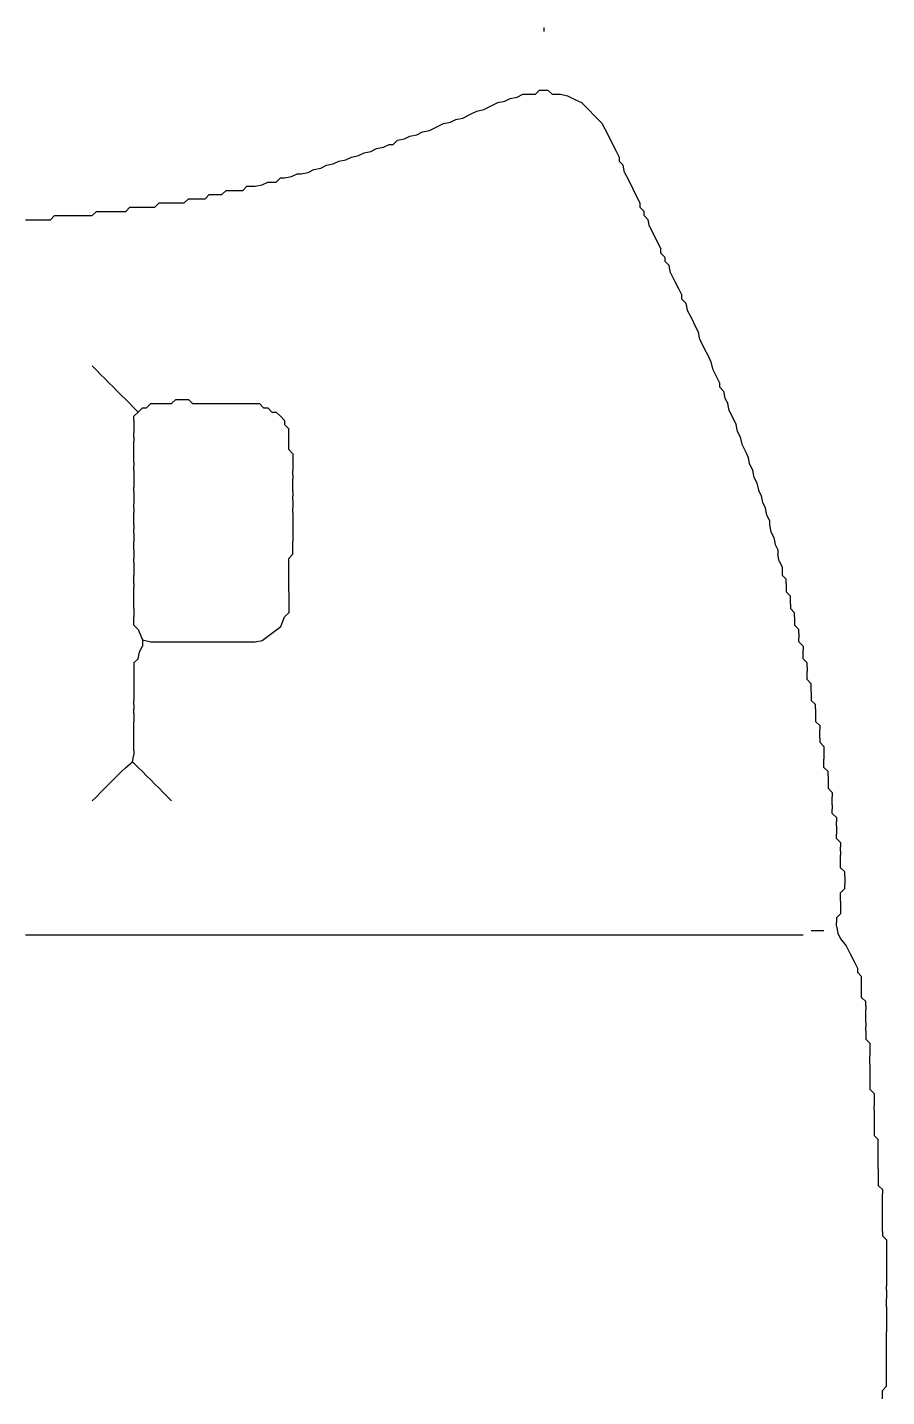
# Model space of a CAD drawing. Extents: x 0.5 to 4.01, y 0.5 to 4.16.
# Drawn here: x 3.328 to 4.013, y 3.015 to 4.107 of the extents above; entities that cross this region are included whole.
import ezdxf

# ---------------------------------------------------------------- set-up
doc = ezdxf.new("R2010")
doc.units = 0

msp = doc.modelspace()

# ---------------------------------------------------------------- linework, layer by layer
at = {"color": 1}
for p, q in [((3.74, 4.1067, -0.0067), (3.74, 4.1033, -0.0094)), ((3.7133, 4.05, -0.055), (3.7189, 4.0511, -0.0542)), ((3.7189, 4.0511, -0.0542), (3.7233, 4.0533, -0.055)), ((3.7233, 4.0533, -0.055), (3.7267, 4.0533, -0.055)), ((3.7267, 4.0533, -0.055), (3.73, 4.0533, -0.0543)), ((3.73, 4.0533, -0.0543), (3.7333, 4.0533, -0.0537)), ((3.7333, 4.0533, -0.0537), (3.7367, 4.0567, -0.0534)), ((3.7367, 4.0567, -0.0534), (3.74, 4.0567, -0.0537)), ((3.74, 4.0567, -0.0537), (3.7433, 4.0567, -0.0534)), ((3.7433, 4.0567, -0.0534), (3.7467, 4.0533, -0.0537)), ((3.7467, 4.0533, -0.0537), (3.75, 4.0533, -0.0543)), ((3.75, 4.0533, -0.0543), (3.7533, 4.0533, -0.055)), ((3.7533, 4.0533, -0.055), (3.7589, 4.0522, -0.0542)), ((3.7589, 4.0522, -0.0542), (3.7653, 4.049, -0.0543)), ((3.682, 4.0377, -0.0544), (3.6867, 4.04, -0.055)), ((3.6867, 4.04, -0.055), (3.6922, 4.0411, -0.0542)), ((3.6922, 4.0411, -0.0542), (3.6987, 4.0443, -0.0544)), ((3.6987, 4.0443, -0.0544), (3.7033, 4.0467, -0.055)), ((3.7033, 4.0467, -0.055), (3.7089, 4.0478, -0.0542)), ((3.7089, 4.0478, -0.0542), (3.7133, 4.05, -0.055)), ((3.7653, 4.049, -0.0543), (3.77, 4.0467, -0.0547)), ((3.77, 4.0467, -0.0547), (3.7862, 4.0304, -0.0541)), ((3.6553, 4.0277, -0.0544), (3.66, 4.03, -0.055)), ((3.66, 4.03, -0.055), (3.6656, 4.0311, -0.0542)), ((3.6656, 4.0311, -0.0542), (3.67, 4.0333, -0.055)), ((3.67, 4.0333, -0.055), (3.6756, 4.0344, -0.0542)), ((3.6756, 4.0344, -0.0542), (3.682, 4.0377, -0.0544)), ((3.7862, 4.0304, -0.0541), (3.791, 4.0213, -0.0543)), ((3.6233, 4.0167, -0.055), (3.6289, 4.0178, -0.0543)), ((3.6289, 4.0178, -0.0543), (3.6333, 4.02, -0.055)), ((3.6333, 4.02, -0.055), (3.6389, 4.0211, -0.0542)), ((3.6389, 4.0211, -0.0542), (3.6433, 4.0233, -0.055)), ((3.6433, 4.0233, -0.055), (3.6489, 4.0244, -0.0542)), ((3.6489, 4.0244, -0.0542), (3.6553, 4.0277, -0.0544)), ((3.791, 4.0213, -0.0543), (3.7943, 4.0147, -0.0543)), ((3.5922, 4.0044, -0.0542), (3.5967, 4.0067, -0.055)), ((3.5967, 4.0067, -0.055), (3.6022, 4.0078, -0.0542)), ((3.6022, 4.0078, -0.0542), (3.6067, 4.01, -0.055)), ((3.6067, 4.01, -0.055), (3.6122, 4.0111, -0.0542)), ((3.6122, 4.0111, -0.0542), (3.6167, 4.0133, -0.0552)), ((3.6167, 4.0133, -0.0552), (3.62, 4.0133, -0.055)), ((3.62, 4.0133, -0.055), (3.6233, 4.0167, -0.055)), ((3.7943, 4.0147, -0.0543), (3.7977, 4.008, -0.0544)), ((3.7977, 4.008, -0.0544), (3.8, 4.0033, -0.0552)), ((3.5622, 3.9944, -0.0542), (3.5667, 3.9967, -0.055)), ((3.5667, 3.9967, -0.055), (3.5722, 3.9978, -0.0542)), ((3.5722, 3.9978, -0.0542), (3.5767, 4, -0.055)), ((3.5767, 4, -0.055), (3.5822, 4.0011, -0.0542)), ((3.5822, 4.0011, -0.0542), (3.5867, 4.0033, -0.055)), ((3.5867, 4.0033, -0.055), (3.5922, 4.0044, -0.0542)), ((3.8, 4.0033, -0.0552), (3.8, 4, -0.055)), ((3.8, 4, -0.055), (3.8033, 3.9967, -0.055)), ((3.8044, 3.9911, -0.0543), (3.8033, 3.9967, -0.055)), ((3.5267, 3.9833, -0.0543), (3.53, 3.9867, -0.0543)), ((3.53, 3.9867, -0.0543), (3.5333, 3.9867, -0.055)), ((3.5333, 3.9867, -0.055), (3.5389, 3.9878, -0.0542)), ((3.5389, 3.9878, -0.0542), (3.5433, 3.99, -0.0543)), ((3.5433, 3.99, -0.0543), (3.5467, 3.99, -0.055)), ((3.5467, 3.99, -0.055), (3.5522, 3.9911, -0.054)), ((3.5522, 3.9911, -0.054), (3.5567, 3.9933, -0.055)), ((3.5567, 3.9933, -0.055), (3.5622, 3.9944, -0.0542)), ((3.8044, 3.9911, -0.0543), (3.8077, 3.9847, -0.0543)), ((3.8077, 3.9847, -0.0543), (3.811, 3.978, -0.0543)), ((3.4833, 3.9733, -0.0543), (3.4867, 3.9767, -0.0537)), ((3.4867, 3.9767, -0.0537), (3.49, 3.9767, -0.0543)), ((3.49, 3.9767, -0.0543), (3.4933, 3.9767, -0.055)), ((3.4933, 3.9767, -0.055), (3.4967, 3.9767, -0.055)), ((3.4967, 3.9767, -0.055), (3.5, 3.9767, -0.0543)), ((3.5, 3.9767, -0.0543), (3.5033, 3.98, -0.0537)), ((3.5033, 3.98, -0.0537), (3.5067, 3.98, -0.0543)), ((3.5067, 3.98, -0.0543), (3.51, 3.98, -0.055)), ((3.51, 3.98, -0.055), (3.5156, 3.9811, -0.054)), ((3.5156, 3.9811, -0.054), (3.52, 3.9833, -0.055)), ((3.52, 3.9833, -0.055), (3.5233, 3.9833, -0.055)), ((3.5233, 3.9833, -0.055), (3.5267, 3.9833, -0.0543)), ((3.811, 3.978, -0.0543), (3.8143, 3.9713, -0.0544)), ((3.4067, 3.96, -0.0537), (3.41, 3.9633, -0.0534)), ((3.41, 3.9633, -0.0534), (3.4133, 3.9633, -0.0537)), ((3.4133, 3.9633, -0.0537), (3.4167, 3.9633, -0.0543)), ((3.4167, 3.9633, -0.0543), (3.42, 3.9633, -0.055)), ((3.42, 3.9633, -0.055), (3.4233, 3.9633, -0.055)), ((3.4233, 3.9633, -0.055), (3.4267, 3.9633, -0.0543)), ((3.4267, 3.9633, -0.0543), (3.43, 3.9633, -0.0537)), ((3.43, 3.9633, -0.0537), (3.4333, 3.9667, -0.0534)), ((3.4333, 3.9667, -0.0534), (3.4367, 3.9667, -0.0537)), ((3.4367, 3.9667, -0.0537), (3.44, 3.9667, -0.0543)), ((3.44, 3.9667, -0.0543), (3.4433, 3.9667, -0.055)), ((3.4433, 3.9667, -0.055), (3.4467, 3.9667, -0.055)), ((3.4467, 3.9667, -0.055), (3.45, 3.9667, -0.0543)), ((3.45, 3.9667, -0.0543), (3.4533, 3.9667, -0.0537)), ((3.4533, 3.9667, -0.0537), (3.4567, 3.97, -0.0537)), ((3.4567, 3.97, -0.0537), (3.46, 3.97, -0.0543)), ((3.46, 3.97, -0.0543), (3.4633, 3.97, -0.055)), ((3.4633, 3.97, -0.055), (3.4667, 3.97, -0.055)), ((3.4667, 3.97, -0.055), (3.47, 3.97, -0.0543)), ((3.47, 3.97, -0.0543), (3.4733, 3.9733, -0.0537)), ((3.4733, 3.9733, -0.0537), (3.4767, 3.9733, -0.0543)), ((3.4767, 3.9733, -0.0543), (3.48, 3.9733, -0.055)), ((3.48, 3.9733, -0.055), (3.4833, 3.9733, -0.0543)), ((3.8143, 3.9713, -0.0544), (3.8167, 3.9667, -0.0552)), ((3.8167, 3.9667, -0.0552), (3.8167, 3.9633, -0.055)), ((3.8167, 3.9633, -0.055), (3.82, 3.96, -0.0552)), ((3.3267, 3.9533, -0.0567), (3.33, 3.9533, -0.0567)), ((3.33, 3.9533, -0.0567), (3.3333, 3.9533, -0.0559)), ((3.3333, 3.9533, -0.0559), (3.3367, 3.9533, -0.055)), ((3.3367, 3.9533, -0.055), (3.34, 3.9533, -0.0543)), ((3.34, 3.9533, -0.0543), (3.3433, 3.9533, -0.0537)), ((3.3433, 3.9533, -0.0537), (3.3467, 3.9533, -0.0534)), ((3.3467, 3.9533, -0.0534), (3.35, 3.9567, -0.0533)), ((3.35, 3.9567, -0.0533), (3.3533, 3.9567, -0.0534)), ((3.3533, 3.9567, -0.0534), (3.3567, 3.9567, -0.0537)), ((3.3567, 3.9567, -0.0537), (3.36, 3.9567, -0.0543)), ((3.36, 3.9567, -0.0543), (3.3633, 3.9567, -0.055)), ((3.3633, 3.9567, -0.055), (3.3667, 3.9567, -0.0559)), ((3.3667, 3.9567, -0.0559), (3.37, 3.9567, -0.055)), ((3.37, 3.9567, -0.055), (3.3733, 3.9567, -0.0543)), ((3.3733, 3.9567, -0.0543), (3.3767, 3.9567, -0.0537)), ((3.3767, 3.9567, -0.0537), (3.38, 3.9567, -0.0534)), ((3.38, 3.9567, -0.0534), (3.3833, 3.96, -0.0534)), ((3.3833, 3.96, -0.0534), (3.3867, 3.96, -0.0537)), ((3.3867, 3.96, -0.0537), (3.39, 3.96, -0.0543)), ((3.39, 3.96, -0.0543), (3.3933, 3.96, -0.055)), ((3.3933, 3.96, -0.055), (3.3967, 3.96, -0.0559)), ((3.3967, 3.96, -0.0559), (3.4, 3.96, -0.055)), ((3.4, 3.96, -0.055), (3.4033, 3.96, -0.0543)), ((3.4033, 3.96, -0.0543), (3.4067, 3.96, -0.0537)), ((3.82, 3.9567, -0.0552), (3.82, 3.96, -0.0552)), ((3.82, 3.9567, -0.0552), (3.8233, 3.9533, -0.055)), ((3.8244, 3.9478, -0.0543), (3.8233, 3.9533, -0.055)), ((3.8244, 3.9478, -0.0543), (3.8277, 3.9413, -0.0543)), ((3.8277, 3.9413, -0.0543), (3.831, 3.9347, -0.0544)), ((3.831, 3.9347, -0.0544), (3.8333, 3.93, -0.0552)), ((3.8333, 3.9267, -0.055), (3.8333, 3.93, -0.0552)), ((3.8333, 3.9267, -0.055), (3.8367, 3.9233, -0.0552)), ((3.8367, 3.92, -0.0552), (3.8367, 3.9233, -0.0552)), ((3.8367, 3.92, -0.0552), (3.84, 3.9167, -0.055)), ((3.8411, 3.9111, -0.0543), (3.84, 3.9167, -0.055)), ((3.8411, 3.9111, -0.0543), (3.8443, 3.9047, -0.0543)), ((3.8443, 3.9047, -0.0543), (3.8477, 3.898, -0.0544)), ((3.8477, 3.898, -0.0544), (3.85, 3.8933, -0.0552)), ((3.85, 3.89, -0.055), (3.85, 3.8933, -0.0552)), ((3.85, 3.89, -0.055), (3.8533, 3.8867, -0.055)), ((3.8533, 3.8867, -0.055), (3.8544, 3.8811, -0.0543)), ((3.8544, 3.8811, -0.0543), (3.8577, 3.8747, -0.0543)), ((3.8577, 3.8747, -0.0543), (3.861, 3.868, -0.0544)), ((3.861, 3.868, -0.0544), (3.8633, 3.8633, -0.055)), ((3.8644, 3.8578, -0.0542), (3.8633, 3.8633, -0.055)), ((3.8644, 3.8578, -0.0542), (3.8677, 3.8513, -0.0543)), ((3.8677, 3.8513, -0.0543), (3.871, 3.8447, -0.0544)), ((3.871, 3.8447, -0.0544), (3.8733, 3.84, -0.055)), ((3.38, 3.8367, -0.0033), (3.3833, 3.8333, -0.0067)), ((3.3833, 3.8333, -0.0067), (3.3867, 3.83, -0.01)), ((3.8733, 3.84, -0.055), (3.8744, 3.8344, -0.0542)), ((3.8744, 3.8344, -0.0542), (3.8777, 3.828, -0.0544)), ((3.3867, 3.83, -0.01), (3.39, 3.8267, -0.0133)), ((3.39, 3.8267, -0.0133), (3.3933, 3.8233, -0.0167)), ((3.3933, 3.8233, -0.0167), (3.3967, 3.82, -0.02)), ((3.8777, 3.828, -0.0544), (3.88, 3.8233, -0.0552)), ((3.88, 3.8233, -0.0552), (3.88, 3.82, -0.055)), ((3.3967, 3.82, -0.02), (3.4, 3.8167, -0.0233)), ((3.4, 3.8167, -0.0233), (3.4033, 3.8133, -0.0267)), ((3.4033, 3.8133, -0.0267), (3.4067, 3.81, -0.03)), ((3.4067, 3.81, -0.03), (3.41, 3.8067, -0.0333)), ((3.4433, 3.8067, -0.0302), (3.4467, 3.81, -0.03)), ((3.4467, 3.81, -0.03), (3.45, 3.81, -0.03)), ((3.45, 3.81, -0.03), (3.4533, 3.81, -0.03)), ((3.4533, 3.81, -0.03), (3.4567, 3.81, -0.03)), ((3.4567, 3.81, -0.03), (3.46, 3.8067, -0.0302)), ((3.88, 3.82, -0.055), (3.8833, 3.8167, -0.055)), ((3.8833, 3.8167, -0.055), (3.8844, 3.8111, -0.0543)), ((3.8844, 3.8111, -0.0543), (3.8867, 3.8067, -0.055)), ((3.41, 3.8067, -0.0333), (3.4133, 3.8033, -0.0367)), ((3.4133, 3.8033, -0.0367), (3.4167, 3.8, -0.038)), ((3.4133, 3.7967, -0.0367), (3.4167, 3.8, -0.038)), ((3.4167, 3.8, -0.038), (3.42, 3.8033, -0.0367)), ((3.42, 3.8033, -0.0367), (3.4233, 3.8033, -0.0354)), ((3.4233, 3.8033, -0.0354), (3.4267, 3.8067, -0.0333)), ((3.4267, 3.8067, -0.0333), (3.43, 3.8067, -0.0333)), ((3.43, 3.8067, -0.0333), (3.4333, 3.8067, -0.0328)), ((3.4333, 3.8067, -0.0328), (3.4367, 3.8067, -0.0316)), ((3.4367, 3.8067, -0.0316), (3.44, 3.8067, -0.0307)), ((3.44, 3.8067, -0.0307), (3.4433, 3.8067, -0.0302)), ((3.46, 3.8067, -0.0302), (3.4633, 3.8067, -0.0307)), ((3.4633, 3.8067, -0.0307), (3.4667, 3.8067, -0.0316)), ((3.4667, 3.8067, -0.0316), (3.47, 3.8067, -0.0328)), ((3.47, 3.8067, -0.0328), (3.4733, 3.8067, -0.0333)), ((3.4733, 3.8067, -0.0333), (3.4767, 3.8067, -0.0333)), ((3.4767, 3.8067, -0.0333), (3.48, 3.8067, -0.0333)), ((3.48, 3.8067, -0.0333), (3.4833, 3.8067, -0.0333)), ((3.4833, 3.8067, -0.0333), (3.4867, 3.8067, -0.0333)), ((3.4867, 3.8067, -0.0333), (3.49, 3.8067, -0.0333)), ((3.49, 3.8067, -0.0333), (3.4933, 3.8067, -0.0333)), ((3.4933, 3.8067, -0.0333), (3.4967, 3.8067, -0.0333)), ((3.4967, 3.8067, -0.0333), (3.5, 3.8067, -0.0333)), ((3.5, 3.8067, -0.0333), (3.5033, 3.8067, -0.0333)), ((3.5033, 3.8067, -0.0333), (3.5067, 3.8067, -0.0333)), ((3.5067, 3.8067, -0.0333), (3.51, 3.8067, -0.0333)), ((3.51, 3.8067, -0.0333), (3.5133, 3.8067, -0.0333)), ((3.5133, 3.8067, -0.0333), (3.5167, 3.8033, -0.0343)), ((3.5167, 3.8033, -0.0343), (3.52, 3.8033, -0.0348)), ((3.52, 3.8033, -0.0348), (3.5233, 3.8, -0.0354)), ((3.5233, 3.8, -0.0354), (3.5267, 3.8, -0.0368)), ((3.5267, 3.8, -0.0368), (3.53, 3.7967, -0.0377)), ((3.8878, 3.8011, -0.0542), (3.8867, 3.8067, -0.055)), ((3.8878, 3.8011, -0.0542), (3.891, 3.7947, -0.0544)), ((3.4133, 3.7933, -0.0367), (3.4133, 3.7967, -0.0367)), ((3.4133, 3.7933, -0.0367), (3.4133, 3.79, -0.0359)), ((3.4133, 3.79, -0.0359), (3.4133, 3.7867, -0.0348)), ((3.53, 3.7967, -0.0377), (3.5333, 3.7933, -0.0367)), ((3.5333, 3.7933, -0.0367), (3.5333, 3.79, -0.0354)), ((3.5333, 3.79, -0.0354), (3.5367, 3.7867, -0.0333)), ((3.891, 3.7947, -0.0544), (3.8933, 3.79, -0.055)), ((3.8944, 3.7844, -0.0542), (3.8933, 3.79, -0.055)), ((3.4133, 3.7867, -0.0348), (3.4133, 3.7833, -0.034)), ((3.4133, 3.78, -0.0335), (3.4133, 3.7833, -0.034)), ((3.4133, 3.78, -0.0335), (3.4133, 3.7767, -0.0333)), ((3.5367, 3.7833, -0.0333), (3.5367, 3.7867, -0.0333)), ((3.5367, 3.78, -0.0328), (3.5367, 3.7833, -0.0333)), ((3.5367, 3.7767, -0.0316), (3.5367, 3.78, -0.0328)), ((3.8944, 3.7844, -0.0542), (3.8967, 3.78, -0.055)), ((3.8967, 3.78, -0.055), (3.8978, 3.7744, -0.0542)), ((3.4133, 3.7733, -0.0333), (3.4133, 3.7767, -0.0333)), ((3.4133, 3.77, -0.0333), (3.4133, 3.7733, -0.0333)), ((3.4133, 3.7667, -0.0333), (3.4133, 3.77, -0.0333)), ((3.4133, 3.7633, -0.0333), (3.4133, 3.7667, -0.0333)), ((3.5367, 3.7733, -0.0307), (3.5367, 3.7767, -0.0316)), ((3.5367, 3.77, -0.0302), (3.5367, 3.7733, -0.0307)), ((3.5367, 3.77, -0.0302), (3.54, 3.7667, -0.03)), ((3.54, 3.7667, -0.03), (3.54, 3.7633, -0.03)), ((3.8978, 3.7744, -0.0542), (3.901, 3.768, -0.0544)), ((3.901, 3.768, -0.0544), (3.9033, 3.7633, -0.055)), ((3.4133, 3.76, -0.0333), (3.4133, 3.7633, -0.0333)), ((3.4133, 3.76, -0.0333), (3.4133, 3.7567, -0.0333)), ((3.4133, 3.7533, -0.0333), (3.4133, 3.7567, -0.0333)), ((3.54, 3.7633, -0.03), (3.54, 3.76, -0.03)), ((3.54, 3.76, -0.03), (3.54, 3.7567, -0.03)), ((3.54, 3.7567, -0.03), (3.54, 3.7533, -0.03)), ((3.9044, 3.7578, -0.0542), (3.9033, 3.7633, -0.055)), ((3.9044, 3.7578, -0.0542), (3.9067, 3.7533, -0.055)), ((3.4133, 3.7533, -0.0333), (3.4133, 3.75, -0.0333)), ((3.4133, 3.75, -0.0333), (3.4133, 3.7467, -0.0333)), ((3.4133, 3.7467, -0.0333), (3.4133, 3.7433, -0.0333)), ((3.54, 3.75, -0.03), (3.54, 3.7533, -0.03)), ((3.54, 3.75, -0.03), (3.54, 3.7467, -0.03)), ((3.54, 3.7433, -0.03), (3.54, 3.7467, -0.03)), ((3.9078, 3.7478, -0.0542), (3.9067, 3.7533, -0.055)), ((3.9078, 3.7478, -0.0542), (3.91, 3.7433, -0.055)), ((3.4133, 3.7433, -0.0333), (3.4133, 3.74, -0.0333)), ((3.4133, 3.7367, -0.0333), (3.4133, 3.74, -0.0333)), ((3.4133, 3.7367, -0.0333), (3.4133, 3.7333, -0.0333)), ((3.54, 3.74, -0.03), (3.54, 3.7433, -0.03)), ((3.54, 3.7367, -0.03), (3.54, 3.74, -0.03)), ((3.54, 3.7367, -0.03), (3.54, 3.7333, -0.03)), ((3.91, 3.7433, -0.055), (3.9111, 3.7378, -0.0542)), ((3.9111, 3.7378, -0.0542), (3.9133, 3.7333, -0.055)), ((3.4133, 3.7333, -0.0333), (3.4133, 3.73, -0.0333)), ((3.4133, 3.73, -0.0333), (3.4133, 3.7267, -0.0333)), ((3.4133, 3.7233, -0.0333), (3.4133, 3.7267, -0.0333)), ((3.4133, 3.7233, -0.0333), (3.4133, 3.72, -0.0333)), ((3.54, 3.73, -0.03), (3.54, 3.7333, -0.03)), ((3.54, 3.73, -0.03), (3.54, 3.7267, -0.03)), ((3.54, 3.7267, -0.03), (3.54, 3.7233, -0.03)), ((3.54, 3.72, -0.03), (3.54, 3.7233, -0.03)), ((3.9133, 3.7333, -0.055), (3.9144, 3.7278, -0.0542)), ((3.9144, 3.7278, -0.0542), (3.9167, 3.7233, -0.055)), ((3.9178, 3.7178, -0.0542), (3.9167, 3.7233, -0.055)), ((3.4133, 3.7167, -0.0333), (3.4133, 3.72, -0.0333)), ((3.4133, 3.7133, -0.0333), (3.4133, 3.7167, -0.0333)), ((3.4133, 3.71, -0.0333), (3.4133, 3.7133, -0.0333)), ((3.54, 3.72, -0.03), (3.54, 3.7167, -0.03)), ((3.54, 3.7167, -0.03), (3.54, 3.7133, -0.03)), ((3.54, 3.7133, -0.03), (3.54, 3.71, -0.03)), ((3.9178, 3.7178, -0.0542), (3.92, 3.7133, -0.0543)), ((3.92, 3.7133, -0.0543), (3.92, 3.71, -0.055)), ((3.4133, 3.71, -0.0333), (3.4133, 3.7067, -0.0333)), ((3.4133, 3.7033, -0.0333), (3.4133, 3.7067, -0.0333)), ((3.4133, 3.7033, -0.0333), (3.4133, 3.7, -0.0333)), ((3.54, 3.71, -0.03), (3.54, 3.7067, -0.03)), ((3.54, 3.7067, -0.03), (3.54, 3.7033, -0.03)), ((3.54, 3.7033, -0.03), (3.54, 3.7, -0.03)), ((3.92, 3.71, -0.055), (3.9211, 3.7044, -0.054)), ((3.9211, 3.7044, -0.054), (3.9233, 3.7, -0.055)), ((3.4133, 3.7, -0.0333), (3.4133, 3.6967, -0.0333)), ((3.4133, 3.6933, -0.0333), (3.4133, 3.6967, -0.0333)), ((3.4133, 3.69, -0.0333), (3.4133, 3.6933, -0.0333)), ((3.4133, 3.69, -0.0333), (3.4133, 3.6867, -0.0333)), ((3.54, 3.7, -0.03), (3.54, 3.6967, -0.03)), ((3.54, 3.6933, -0.03), (3.54, 3.6967, -0.03)), ((3.54, 3.69, -0.03), (3.54, 3.6933, -0.03)), ((3.54, 3.6867, -0.03), (3.54, 3.69, -0.03)), ((3.9233, 3.7, -0.055), (3.9244, 3.6944, -0.0542)), ((3.9244, 3.6944, -0.0542), (3.9267, 3.69, -0.0543)), ((3.9267, 3.69, -0.0543), (3.9267, 3.6867, -0.055)), ((3.4133, 3.6867, -0.0333), (3.4133, 3.6833, -0.0333)), ((3.4133, 3.68, -0.0333), (3.4133, 3.6833, -0.0333)), ((3.4133, 3.68, -0.0333), (3.4133, 3.6767, -0.0333)), ((3.5367, 3.6833, -0.0302), (3.54, 3.6867, -0.03)), ((3.5367, 3.68, -0.0307), (3.5367, 3.6833, -0.0302)), ((3.5367, 3.6767, -0.0316), (3.5367, 3.68, -0.0307)), ((3.9278, 3.6811, -0.054), (3.9267, 3.6867, -0.055)), ((3.9278, 3.6811, -0.054), (3.93, 3.6767, -0.055)), ((3.4133, 3.6767, -0.0333), (3.4133, 3.6733, -0.0333)), ((3.4133, 3.6733, -0.0333), (3.4133, 3.67, -0.0333)), ((3.4133, 3.6667, -0.0333), (3.4133, 3.67, -0.0333)), ((3.5367, 3.6733, -0.0328), (3.5367, 3.6767, -0.0316)), ((3.5367, 3.67, -0.0333), (3.5367, 3.6733, -0.0328)), ((3.5367, 3.6667, -0.0333), (3.5367, 3.67, -0.0333)), ((3.93, 3.6767, -0.055), (3.93, 3.6733, -0.055)), ((3.93, 3.6733, -0.055), (3.93, 3.67, -0.0543)), ((3.93, 3.67, -0.0543), (3.9333, 3.6667, -0.0543)), ((3.4133, 3.6633, -0.0333), (3.4133, 3.6667, -0.0333)), ((3.4133, 3.6633, -0.0333), (3.4133, 3.66, -0.0333)), ((3.4133, 3.6567, -0.0333), (3.4133, 3.66, -0.0333)), ((3.5367, 3.6633, -0.0333), (3.5367, 3.6667, -0.0333)), ((3.5367, 3.66, -0.0333), (3.5367, 3.6633, -0.0333)), ((3.5367, 3.6567, -0.0333), (3.5367, 3.66, -0.0333)), ((3.9333, 3.6633, -0.055), (3.9333, 3.6667, -0.0543)), ((3.9333, 3.6633, -0.055), (3.9333, 3.66, -0.055)), ((3.9333, 3.66, -0.055), (3.9333, 3.6567, -0.0543)), ((3.4133, 3.6533, -0.0333), (3.4133, 3.6567, -0.0333)), ((3.4133, 3.65, -0.0333), (3.4133, 3.6533, -0.0333)), ((3.4133, 3.6467, -0.0335), (3.4133, 3.65, -0.0333)), ((3.4133, 3.6433, -0.034), (3.4133, 3.6467, -0.0335)), ((3.5367, 3.6567, -0.0333), (3.5367, 3.6533, -0.0333)), ((3.5367, 3.6533, -0.0333), (3.5367, 3.65, -0.0333)), ((3.5367, 3.65, -0.0333), (3.5367, 3.6467, -0.0333)), ((3.5367, 3.6467, -0.0333), (3.5367, 3.6433, -0.0333)), ((3.9333, 3.6567, -0.0543), (3.9367, 3.6533, -0.0543)), ((3.9367, 3.65, -0.055), (3.9367, 3.6533, -0.0543)), ((3.9367, 3.6467, -0.055), (3.9367, 3.65, -0.055)), ((3.9367, 3.6467, -0.055), (3.9367, 3.6433, -0.0543)), ((3.4133, 3.6433, -0.034), (3.4133, 3.64, -0.0348)), ((3.4133, 3.64, -0.0348), (3.4133, 3.6367, -0.0359)), ((3.4133, 3.6333, -0.0367), (3.4133, 3.6367, -0.0359)), ((3.5305, 3.6289, -0.0358), (3.5333, 3.6367, -0.0343)), ((3.5333, 3.6367, -0.0343), (3.5367, 3.64, -0.0333)), ((3.5367, 3.6433, -0.0333), (3.5367, 3.64, -0.0333)), ((3.9367, 3.6433, -0.0543), (3.94, 3.64, -0.0543)), ((3.94, 3.6367, -0.055), (3.94, 3.64, -0.0543)), ((3.94, 3.6367, -0.055), (3.94, 3.6333, -0.055)), ((3.4133, 3.63, -0.0367), (3.4133, 3.6333, -0.0367)), ((3.4133, 3.63, -0.0367), (3.4167, 3.6267, -0.038)), ((3.4167, 3.6267, -0.038), (3.4201, 3.6185, -0.041)), ((3.5156, 3.6178, -0.035), (3.5305, 3.6289, -0.0358)), ((3.94, 3.6333, -0.055), (3.94, 3.63, -0.0543)), ((3.94, 3.63, -0.0543), (3.9433, 3.6267, -0.0543)), ((3.9433, 3.6233, -0.055), (3.9433, 3.6267, -0.0543)), ((3.4201, 3.6185, -0.041), (3.42, 3.6133, -0.0427)), ((3.4201, 3.6185, -0.041), (3.4267, 3.6167, -0.0389)), ((3.4267, 3.6167, -0.0389), (3.43, 3.6167, -0.0373)), ((3.43, 3.6167, -0.0373), (3.4333, 3.6167, -0.0359)), ((3.4333, 3.6167, -0.0359), (3.4367, 3.6167, -0.0348)), ((3.4367, 3.6167, -0.0348), (3.44, 3.6167, -0.034)), ((3.44, 3.6167, -0.034), (3.4433, 3.6167, -0.0335)), ((3.4433, 3.6167, -0.0335), (3.4467, 3.6167, -0.0333)), ((3.4467, 3.6167, -0.0333), (3.45, 3.6167, -0.0333)), ((3.45, 3.6167, -0.0333), (3.4533, 3.6167, -0.0333)), ((3.4533, 3.6167, -0.0333), (3.4567, 3.6167, -0.0333)), ((3.4567, 3.6167, -0.0333), (3.46, 3.6167, -0.0333)), ((3.46, 3.6167, -0.0333), (3.4633, 3.6167, -0.0333)), ((3.4633, 3.6167, -0.0333), (3.4667, 3.6167, -0.0333)), ((3.4667, 3.6167, -0.0333), (3.47, 3.6167, -0.0333)), ((3.47, 3.6167, -0.0333), (3.4733, 3.6167, -0.0333)), ((3.4733, 3.6167, -0.0333), (3.4767, 3.6167, -0.0333)), ((3.4767, 3.6167, -0.0333), (3.48, 3.6167, -0.0333)), ((3.48, 3.6167, -0.0333), (3.4833, 3.6167, -0.0333)), ((3.4833, 3.6167, -0.0333), (3.4867, 3.6167, -0.0333)), ((3.4867, 3.6167, -0.0333), (3.49, 3.6167, -0.0333)), ((3.49, 3.6167, -0.0333), (3.4933, 3.6167, -0.0333)), ((3.4933, 3.6167, -0.0333), (3.4967, 3.6167, -0.0333)), ((3.4967, 3.6167, -0.0333), (3.5, 3.6167, -0.0333)), ((3.5, 3.6167, -0.0333), (3.5033, 3.6167, -0.0335)), ((3.5033, 3.6167, -0.0335), (3.5067, 3.6167, -0.034)), ((3.5067, 3.6167, -0.034), (3.51, 3.6167, -0.0348)), ((3.51, 3.6167, -0.0348), (3.5156, 3.6178, -0.035)), ((3.9433, 3.6233, -0.055), (3.9433, 3.62, -0.055)), ((3.9433, 3.6167, -0.0543), (3.9433, 3.62, -0.055)), ((3.9433, 3.6167, -0.0543), (3.9467, 3.6133, -0.0537)), ((3.4133, 3.6, -0.0367), (3.4167, 3.6033, -0.038)), ((3.4167, 3.6033, -0.038), (3.4178, 3.6089, -0.04)), ((3.4178, 3.6089, -0.04), (3.42, 3.6133, -0.0427)), ((3.9467, 3.6133, -0.0537), (3.9467, 3.61, -0.0543)), ((3.9467, 3.6067, -0.055), (3.9467, 3.61, -0.0543)), ((3.9467, 3.6033, -0.0543), (3.9467, 3.6067, -0.055)), ((3.9467, 3.6033, -0.0543), (3.95, 3.6, -0.0537)), ((3.4133, 3.6, -0.0367), (3.4133, 3.5967, -0.0367)), ((3.4133, 3.5967, -0.0367), (3.4133, 3.5933, -0.0359)), ((3.4133, 3.5933, -0.0359), (3.4133, 3.59, -0.0348)), ((3.95, 3.5967, -0.0543), (3.95, 3.6, -0.0537)), ((3.95, 3.5967, -0.0543), (3.95, 3.5933, -0.055)), ((3.95, 3.59, -0.055), (3.95, 3.5933, -0.055)), ((3.4133, 3.59, -0.0348), (3.4133, 3.5867, -0.034)), ((3.4133, 3.5867, -0.034), (3.4133, 3.5833, -0.0335)), ((3.4133, 3.5833, -0.0335), (3.4133, 3.58, -0.0333)), ((3.95, 3.5867, -0.0543), (3.95, 3.59, -0.055)), ((3.95, 3.5867, -0.0543), (3.9533, 3.5833, -0.0537)), ((3.9533, 3.58, -0.0543), (3.9533, 3.5833, -0.0537)), ((3.4133, 3.58, -0.0333), (3.4133, 3.5767, -0.0333)), ((3.4133, 3.5767, -0.0333), (3.4133, 3.5733, -0.0333)), ((3.4133, 3.5733, -0.0333), (3.4133, 3.57, -0.0333)), ((3.4133, 3.5667, -0.0333), (3.4133, 3.57, -0.0333)), ((3.9533, 3.5767, -0.055), (3.9533, 3.58, -0.0543)), ((3.9533, 3.5767, -0.055), (3.9533, 3.5733, -0.0543)), ((3.9533, 3.5733, -0.0543), (3.9533, 3.57, -0.0537)), ((3.9533, 3.57, -0.0537), (3.9567, 3.5667, -0.0537)), ((3.4133, 3.5667, -0.0333), (3.4133, 3.5633, -0.0333)), ((3.4133, 3.56, -0.0333), (3.4133, 3.5633, -0.0333)), ((3.4133, 3.56, -0.0333), (3.4133, 3.5567, -0.0333)), ((3.9567, 3.5633, -0.0543), (3.9567, 3.5667, -0.0537)), ((3.9567, 3.5633, -0.0543), (3.9567, 3.56, -0.055)), ((3.9567, 3.56, -0.055), (3.9567, 3.5567, -0.0543)), ((3.4133, 3.5567, -0.0333), (3.4133, 3.5533, -0.0333)), ((3.4133, 3.55, -0.0333), (3.4133, 3.5533, -0.0333)), ((3.4133, 3.5467, -0.0333), (3.4133, 3.55, -0.0333)), ((3.9567, 3.5567, -0.0543), (3.9567, 3.5533, -0.0537)), ((3.9567, 3.5533, -0.0537), (3.96, 3.55, -0.0537)), ((3.96, 3.55, -0.0537), (3.96, 3.5467, -0.0543)), ((3.4133, 3.5433, -0.0333), (3.4133, 3.5467, -0.0333)), ((3.4133, 3.54, -0.0333), (3.4133, 3.5433, -0.0333)), ((3.4133, 3.5367, -0.0333), (3.4133, 3.54, -0.0333)), ((3.96, 3.5433, -0.055), (3.96, 3.5467, -0.0543)), ((3.96, 3.54, -0.0543), (3.96, 3.5433, -0.055)), ((3.96, 3.54, -0.0543), (3.96, 3.5367, -0.0537)), ((3.4122, 3.5211, -0.0333), (3.4133, 3.5267, -0.0333)), ((3.4133, 3.5333, -0.0333), (3.4133, 3.5367, -0.0333)), ((3.4133, 3.53, -0.0333), (3.4133, 3.5333, -0.0333)), ((3.4133, 3.53, -0.0333), (3.4133, 3.5267, -0.0333)), ((3.96, 3.5367, -0.0537), (3.9633, 3.5333, -0.0537)), ((3.9633, 3.5333, -0.0537), (3.9633, 3.53, -0.0543)), ((3.9633, 3.53, -0.0543), (3.9633, 3.5267, -0.055)), ((3.9633, 3.5267, -0.055), (3.9633, 3.5233, -0.055)), ((3.4033, 3.5133, -0.0267), (3.4067, 3.5167, -0.03)), ((3.4067, 3.5167, -0.03), (3.4122, 3.5211, -0.0333)), ((3.4122, 3.5211, -0.0333), (3.4167, 3.5167, -0.03)), ((3.4167, 3.5167, -0.03), (3.42, 3.5133, -0.0267)), ((3.9633, 3.52, -0.0543), (3.9633, 3.5233, -0.055)), ((3.9633, 3.5167, -0.0537), (3.9633, 3.52, -0.0543)), ((3.9633, 3.5167, -0.0537), (3.9667, 3.5133, -0.0537)), ((3.3933, 3.5033, -0.0167), (3.3967, 3.5067, -0.02)), ((3.3967, 3.5067, -0.02), (3.4, 3.51, -0.0233)), ((3.4, 3.51, -0.0233), (3.4033, 3.5133, -0.0267)), ((3.42, 3.5133, -0.0267), (3.4233, 3.51, -0.0233)), ((3.4233, 3.51, -0.0233), (3.4267, 3.5067, -0.02)), ((3.4267, 3.5067, -0.02), (3.43, 3.5033, -0.0167)), ((3.9667, 3.51, -0.0543), (3.9667, 3.5133, -0.0537)), ((3.9667, 3.51, -0.0543), (3.9667, 3.5067, -0.055)), ((3.9667, 3.5067, -0.055), (3.9667, 3.5033, -0.0543)), ((3.3833, 3.4933, -0.0067), (3.3867, 3.4967, -0.01)), ((3.3867, 3.4967, -0.01), (3.39, 3.5, -0.0133)), ((3.39, 3.5, -0.0133), (3.3933, 3.5033, -0.0167)), ((3.43, 3.5033, -0.0167), (3.4333, 3.5, -0.0133)), ((3.4333, 3.5, -0.0133), (3.4367, 3.4967, -0.01)), ((3.4367, 3.4967, -0.01), (3.44, 3.4933, -0.0067)), ((3.9667, 3.5033, -0.0543), (3.9667, 3.5, -0.0537)), ((3.9667, 3.5, -0.0537), (3.97, 3.4967, -0.0537)), ((3.97, 3.4967, -0.0537), (3.97, 3.4933, -0.0543)), ((3.38, 3.49, -0.0033), (3.3833, 3.4933, -0.0067)), ((3.44, 3.4933, -0.0067), (3.4433, 3.49, -0.0033)), ((3.97, 3.49, -0.055), (3.97, 3.4933, -0.0543)), ((3.97, 3.4867, -0.055), (3.97, 3.49, -0.055)), ((3.97, 3.4867, -0.055), (3.97, 3.4833, -0.0543)), ((3.97, 3.48, -0.0537), (3.97, 3.4833, -0.0543)), ((3.97, 3.48, -0.0537), (3.9733, 3.4767, -0.0537)), ((3.9733, 3.4767, -0.0537), (3.9733, 3.4733, -0.0543)), ((3.9733, 3.47, -0.055), (3.9733, 3.4733, -0.0543)), ((3.9733, 3.47, -0.055), (3.9733, 3.4667, -0.055)), ((3.9733, 3.4667, -0.055), (3.9733, 3.4633, -0.0543)), ((3.9733, 3.46, -0.0537), (3.9733, 3.4633, -0.0543)), ((3.9733, 3.46, -0.0537), (3.9767, 3.4567, -0.0537)), ((3.9767, 3.4567, -0.0537), (3.9767, 3.4533, -0.0543)), ((3.9767, 3.45, -0.055), (3.9767, 3.4533, -0.0543)), ((3.9767, 3.45, -0.055), (3.9767, 3.4467, -0.055)), ((3.9767, 3.4433, -0.0543), (3.9767, 3.4467, -0.055)), ((3.9767, 3.44, -0.0537), (3.9767, 3.4433, -0.0543)), ((3.9767, 3.4367, -0.0534), (3.9767, 3.44, -0.0537)), ((3.9767, 3.4367, -0.0534), (3.98, 3.4333, -0.0534)), ((3.98, 3.43, -0.0537), (3.98, 3.4333, -0.0534)), ((3.98, 3.43, -0.0537), (3.98, 3.4267, -0.0543)), ((3.9767, 3.4167, -0.0543), (3.98, 3.42, -0.0537)), ((3.98, 3.4267, -0.0543), (3.98, 3.4233, -0.0543)), ((3.98, 3.42, -0.0537), (3.98, 3.4233, -0.0543)), ((3.9767, 3.4133, -0.055), (3.9767, 3.4167, -0.0543)), ((3.9767, 3.41, -0.0559), (3.9767, 3.4133, -0.055)), ((3.9767, 3.41, -0.0559), (3.9767, 3.4067, -0.0567)), ((3.9767, 3.4067, -0.0567), (3.9767, 3.4033, -0.0567)), ((3.9733, 3.3967, -0.0583), (3.9767, 3.4, -0.0567)), ((3.9733, 3.3967, -0.0583), (3.9733, 3.3933, -0.06)), ((3.9767, 3.4033, -0.0567), (3.9767, 3.4, -0.0567)), ((3.9533, 3.3867, -0.05), (3.9567, 3.3867, -0.0521)), ((3.9567, 3.3867, -0.0521), (3.96, 3.3867, -0.0539)), ((3.96, 3.3867, -0.0539), (3.9633, 3.3867, -0.0552)), ((3.9733, 3.39, -0.06), (3.9733, 3.3933, -0.06)), ((3.9733, 3.39, -0.06), (3.9744, 3.3844, -0.0582)), ((3.9744, 3.3844, -0.0582), (3.9767, 3.38, -0.0568)), ((3.3267, 3.3833, -0.0433), (3.33, 3.3833, -0.0433)), ((3.33, 3.3833, -0.0433), (3.3333, 3.3833, -0.0433)), ((3.3333, 3.3833, -0.0433), (3.3367, 3.3833, -0.0433)), ((3.3367, 3.3833, -0.0433), (3.34, 3.3833, -0.0433)), ((3.34, 3.3833, -0.0433), (3.3433, 3.3833, -0.0433)), ((3.3433, 3.3833, -0.0433), (3.3467, 3.3833, -0.0433)), ((3.3467, 3.3833, -0.0433), (3.35, 3.3833, -0.0433)), ((3.35, 3.3833, -0.0433), (3.3533, 3.3833, -0.0433)), ((3.3533, 3.3833, -0.0433), (3.3567, 3.3833, -0.0433)), ((3.3567, 3.3833, -0.0433), (3.36, 3.3833, -0.0433)), ((3.36, 3.3833, -0.0433), (3.3633, 3.3833, -0.0433)), ((3.3633, 3.3833, -0.0433), (3.3667, 3.3833, -0.0433)), ((3.3667, 3.3833, -0.0433), (3.37, 3.3833, -0.0433)), ((3.37, 3.3833, -0.0433), (3.3733, 3.3833, -0.0433)), ((3.3733, 3.3833, -0.0433), (3.3767, 3.3833, -0.0433)), ((3.3767, 3.3833, -0.0433), (3.38, 3.3833, -0.0433)), ((3.38, 3.3833, -0.0433), (3.3833, 3.3833, -0.0433)), ((3.3833, 3.3833, -0.0433), (3.3867, 3.3833, -0.0433)), ((3.3867, 3.3833, -0.0433), (3.39, 3.3833, -0.0433)), ((3.39, 3.3833, -0.0433), (3.3933, 3.3833, -0.0433)), ((3.3933, 3.3833, -0.0433), (3.3967, 3.3833, -0.0433)), ((3.3967, 3.3833, -0.0433), (3.4, 3.3833, -0.0433)), ((3.4, 3.3833, -0.0433), (3.4033, 3.3833, -0.0433)), ((3.4033, 3.3833, -0.0433), (3.4067, 3.3833, -0.0433)), ((3.4067, 3.3833, -0.0433), (3.41, 3.3833, -0.0433)), ((3.41, 3.3833, -0.0433), (3.4133, 3.3833, -0.0433)), ((3.4133, 3.3833, -0.0433), (3.4167, 3.3833, -0.0433)), ((3.4167, 3.3833, -0.0433), (3.42, 3.3833, -0.0433)), ((3.42, 3.3833, -0.0433), (3.4233, 3.3833, -0.0433)), ((3.4233, 3.3833, -0.0433), (3.4267, 3.3833, -0.0433)), ((3.4267, 3.3833, -0.0433), (3.43, 3.3833, -0.0433)), ((3.43, 3.3833, -0.0433), (3.4333, 3.3833, -0.0433)), ((3.4333, 3.3833, -0.0433), (3.4367, 3.3833, -0.0433)), ((3.4367, 3.3833, -0.0433), (3.44, 3.3833, -0.0433)), ((3.44, 3.3833, -0.0433), (3.4433, 3.3833, -0.0433)), ((3.4433, 3.3833, -0.0433), (3.4467, 3.3833, -0.0433)), ((3.4467, 3.3833, -0.0433), (3.45, 3.3833, -0.0433)), ((3.45, 3.3833, -0.0433), (3.4533, 3.3833, -0.0433)), ((3.4533, 3.3833, -0.0433), (3.4567, 3.3833, -0.0433)), ((3.4567, 3.3833, -0.0433), (3.46, 3.3833, -0.0433)), ((3.46, 3.3833, -0.0433), (3.4633, 3.3833, -0.0433)), ((3.4633, 3.3833, -0.0433), (3.4667, 3.3833, -0.0433)), ((3.4667, 3.3833, -0.0433), (3.47, 3.3833, -0.0433)), ((3.47, 3.3833, -0.0433), (3.4733, 3.3833, -0.0433)), ((3.4733, 3.3833, -0.0433), (3.4767, 3.3833, -0.0433)), ((3.4767, 3.3833, -0.0433), (3.48, 3.3833, -0.0433)), ((3.48, 3.3833, -0.0433), (3.4833, 3.3833, -0.0433)), ((3.4833, 3.3833, -0.0433), (3.4867, 3.3833, -0.0433)), ((3.4867, 3.3833, -0.0433), (3.49, 3.3833, -0.0433)), ((3.49, 3.3833, -0.0433), (3.4933, 3.3833, -0.0433)), ((3.4933, 3.3833, -0.0433), (3.4967, 3.3833, -0.0433)), ((3.4967, 3.3833, -0.0433), (3.5, 3.3833, -0.0433)), ((3.5, 3.3833, -0.0433), (3.5033, 3.3833, -0.0433)), ((3.5033, 3.3833, -0.0433), (3.5067, 3.3833, -0.0433)), ((3.5067, 3.3833, -0.0433), (3.51, 3.3833, -0.0433)), ((3.51, 3.3833, -0.0433), (3.5133, 3.3833, -0.0433)), ((3.5133, 3.3833, -0.0433), (3.5167, 3.3833, -0.0433)), ((3.5167, 3.3833, -0.0433), (3.52, 3.3833, -0.0433)), ((3.52, 3.3833, -0.0433), (3.5233, 3.3833, -0.0433)), ((3.5233, 3.3833, -0.0433), (3.5267, 3.3833, -0.0433)), ((3.5267, 3.3833, -0.0433), (3.53, 3.3833, -0.0433)), ((3.53, 3.3833, -0.0433), (3.5333, 3.3833, -0.0433)), ((3.5333, 3.3833, -0.0433), (3.5367, 3.3833, -0.0433)), ((3.5367, 3.3833, -0.0433), (3.54, 3.3833, -0.0433)), ((3.54, 3.3833, -0.0433), (3.5433, 3.3833, -0.0433)), ((3.5433, 3.3833, -0.0433), (3.5467, 3.3833, -0.0433)), ((3.5467, 3.3833, -0.0433), (3.55, 3.3833, -0.0433)), ((3.55, 3.3833, -0.0433), (3.5533, 3.3833, -0.0433)), ((3.5533, 3.3833, -0.0433), (3.5567, 3.3833, -0.0433)), ((3.5567, 3.3833, -0.0433), (3.56, 3.3833, -0.0433)), ((3.56, 3.3833, -0.0433), (3.5633, 3.3833, -0.0433)), ((3.5633, 3.3833, -0.0433), (3.5667, 3.3833, -0.0433)), ((3.5667, 3.3833, -0.0433), (3.57, 3.3833, -0.0433)), ((3.57, 3.3833, -0.0433), (3.5733, 3.3833, -0.0433)), ((3.5733, 3.3833, -0.0433), (3.5767, 3.3833, -0.0433)), ((3.5767, 3.3833, -0.0433), (3.58, 3.3833, -0.0433)), ((3.58, 3.3833, -0.0433), (3.5833, 3.3833, -0.0433)), ((3.5833, 3.3833, -0.0433), (3.5867, 3.3833, -0.0433)), ((3.5867, 3.3833, -0.0433), (3.59, 3.3833, -0.0433)), ((3.59, 3.3833, -0.0433), (3.5933, 3.3833, -0.0433)), ((3.5933, 3.3833, -0.0433), (3.5967, 3.3833, -0.0433)), ((3.5967, 3.3833, -0.0433), (3.6, 3.3833, -0.0433)), ((3.6, 3.3833, -0.0433), (3.6033, 3.3833, -0.0433)), ((3.6033, 3.3833, -0.0433), (3.6067, 3.3833, -0.0433)), ((3.6067, 3.3833, -0.0433), (3.61, 3.3833, -0.0433)), ((3.61, 3.3833, -0.0433), (3.6133, 3.3833, -0.0433)), ((3.6133, 3.3833, -0.0433), (3.6167, 3.3833, -0.0433)), ((3.6167, 3.3833, -0.0433), (3.62, 3.3833, -0.0433)), ((3.62, 3.3833, -0.0433), (3.6233, 3.3833, -0.0433)), ((3.6233, 3.3833, -0.0433), (3.6267, 3.3833, -0.0433)), ((3.6267, 3.3833, -0.0433), (3.63, 3.3833, -0.0433)), ((3.63, 3.3833, -0.0433), (3.6333, 3.3833, -0.0433)), ((3.6333, 3.3833, -0.0433), (3.6367, 3.3833, -0.0433)), ((3.6367, 3.3833, -0.0433), (3.64, 3.3833, -0.0433)), ((3.64, 3.3833, -0.0433), (3.6433, 3.3833, -0.0433)), ((3.6433, 3.3833, -0.0433), (3.6467, 3.3833, -0.0433)), ((3.6467, 3.3833, -0.0433), (3.65, 3.3833, -0.0433)), ((3.65, 3.3833, -0.0433), (3.6533, 3.3833, -0.0433)), ((3.6533, 3.3833, -0.0433), (3.6567, 3.3833, -0.0433)), ((3.6567, 3.3833, -0.0433), (3.66, 3.3833, -0.0433)), ((3.66, 3.3833, -0.0433), (3.6633, 3.3833, -0.0433)), ((3.6633, 3.3833, -0.0433), (3.6667, 3.3833, -0.0433)), ((3.6667, 3.3833, -0.0433), (3.67, 3.3833, -0.0433)), ((3.67, 3.3833, -0.0433), (3.6733, 3.3833, -0.0433)), ((3.6733, 3.3833, -0.0433), (3.6767, 3.3833, -0.0433)), ((3.6767, 3.3833, -0.0433), (3.68, 3.3833, -0.0433)), ((3.68, 3.3833, -0.0433), (3.6833, 3.3833, -0.0433)), ((3.6833, 3.3833, -0.0433), (3.6867, 3.3833, -0.0433)), ((3.6867, 3.3833, -0.0433), (3.69, 3.3833, -0.0433)), ((3.69, 3.3833, -0.0433), (3.6933, 3.3833, -0.0433)), ((3.6933, 3.3833, -0.0433), (3.6967, 3.3833, -0.0433)), ((3.6967, 3.3833, -0.0433), (3.7, 3.3833, -0.0433)), ((3.7, 3.3833, -0.0433), (3.7033, 3.3833, -0.0433)), ((3.7033, 3.3833, -0.0433), (3.7067, 3.3833, -0.0433)), ((3.7067, 3.3833, -0.0433), (3.71, 3.3833, -0.0433)), ((3.71, 3.3833, -0.0433), (3.7133, 3.3833, -0.0433)), ((3.7133, 3.3833, -0.0433), (3.7167, 3.3833, -0.0433)), ((3.7167, 3.3833, -0.0433), (3.72, 3.3833, -0.0433)), ((3.72, 3.3833, -0.0433), (3.7233, 3.3833, -0.0433)), ((3.7233, 3.3833, -0.0433), (3.7267, 3.3833, -0.0433)), ((3.7267, 3.3833, -0.0433), (3.73, 3.3833, -0.0433)), ((3.73, 3.3833, -0.0433), (3.7333, 3.3833, -0.0433)), ((3.7333, 3.3833, -0.0433), (3.7367, 3.3833, -0.0433)), ((3.7367, 3.3833, -0.0433), (3.74, 3.3833, -0.0433)), ((3.74, 3.3833, -0.0433), (3.7433, 3.3833, -0.0433)), ((3.7433, 3.3833, -0.0433), (3.7467, 3.3833, -0.0433)), ((3.7467, 3.3833, -0.0433), (3.75, 3.3833, -0.0433)), ((3.75, 3.3833, -0.0433), (3.7533, 3.3833, -0.0433)), ((3.7533, 3.3833, -0.0433), (3.7567, 3.3833, -0.0433)), ((3.7567, 3.3833, -0.0433), (3.76, 3.3833, -0.0433)), ((3.76, 3.3833, -0.0433), (3.7633, 3.3833, -0.0433)), ((3.7633, 3.3833, -0.0433), (3.7667, 3.3833, -0.0433)), ((3.7667, 3.3833, -0.0433), (3.77, 3.3833, -0.0433)), ((3.77, 3.3833, -0.0433), (3.7733, 3.3833, -0.0433)), ((3.7733, 3.3833, -0.0433), (3.7767, 3.3833, -0.0433)), ((3.7767, 3.3833, -0.0433), (3.78, 3.3833, -0.0433)), ((3.78, 3.3833, -0.0433), (3.7833, 3.3833, -0.0433)), ((3.7833, 3.3833, -0.0433), (3.7867, 3.3833, -0.0433)), ((3.7867, 3.3833, -0.0433), (3.79, 3.3833, -0.0433)), ((3.79, 3.3833, -0.0433), (3.7933, 3.3833, -0.0433)), ((3.7933, 3.3833, -0.0433), (3.7967, 3.3833, -0.0433)), ((3.7967, 3.3833, -0.0433), (3.8, 3.3833, -0.0433)), ((3.8, 3.3833, -0.0433), (3.8033, 3.3833, -0.0433)), ((3.8033, 3.3833, -0.0433), (3.8067, 3.3833, -0.0433)), ((3.8067, 3.3833, -0.0433), (3.81, 3.3833, -0.0433)), ((3.81, 3.3833, -0.0433), (3.8133, 3.3833, -0.0433)), ((3.8133, 3.3833, -0.0433), (3.8167, 3.3833, -0.0433)), ((3.8167, 3.3833, -0.0433), (3.82, 3.3833, -0.0433)), ((3.82, 3.3833, -0.0433), (3.8233, 3.3833, -0.0433)), ((3.8233, 3.3833, -0.0433), (3.8267, 3.3833, -0.0433)), ((3.8267, 3.3833, -0.0433), (3.83, 3.3833, -0.0433)), ((3.83, 3.3833, -0.0433), (3.8333, 3.3833, -0.0433)), ((3.8333, 3.3833, -0.0433), (3.8367, 3.3833, -0.0433)), ((3.8367, 3.3833, -0.0433), (3.84, 3.3833, -0.0433)), ((3.84, 3.3833, -0.0433), (3.8433, 3.3833, -0.0433)), ((3.8433, 3.3833, -0.0433), (3.8467, 3.3833, -0.0433)), ((3.8467, 3.3833, -0.0433), (3.85, 3.3833, -0.0433)), ((3.85, 3.3833, -0.0433), (3.8533, 3.3833, -0.0433)), ((3.8533, 3.3833, -0.0433), (3.8567, 3.3833, -0.0433)), ((3.8567, 3.3833, -0.0433), (3.86, 3.3833, -0.0433)), ((3.86, 3.3833, -0.0433), (3.8633, 3.3833, -0.0433)), ((3.8633, 3.3833, -0.0433), (3.8667, 3.3833, -0.0433)), ((3.8667, 3.3833, -0.0433), (3.87, 3.3833, -0.0433)), ((3.87, 3.3833, -0.0433), (3.8733, 3.3833, -0.0433)), ((3.8733, 3.3833, -0.0433), (3.8767, 3.3833, -0.0433)), ((3.8767, 3.3833, -0.0433), (3.88, 3.3833, -0.0433)), ((3.88, 3.3833, -0.0433), (3.8833, 3.3833, -0.0433)), ((3.8833, 3.3833, -0.0433), (3.8867, 3.3833, -0.0433)), ((3.8867, 3.3833, -0.0433), (3.89, 3.3833, -0.0433)), ((3.89, 3.3833, -0.0433), (3.8933, 3.3833, -0.0433)), ((3.8933, 3.3833, -0.0433), (3.8967, 3.3833, -0.0433)), ((3.8967, 3.3833, -0.0433), (3.9, 3.3833, -0.0433)), ((3.9, 3.3833, -0.0433), (3.9033, 3.3833, -0.0433)), ((3.9033, 3.3833, -0.0433), (3.9067, 3.3833, -0.0433)), ((3.9067, 3.3833, -0.0433), (3.91, 3.3833, -0.0433)), ((3.91, 3.3833, -0.0433), (3.9133, 3.3833, -0.0433)), ((3.9133, 3.3833, -0.0433), (3.9167, 3.3833, -0.0433)), ((3.9167, 3.3833, -0.0433), (3.92, 3.3833, -0.0433)), ((3.92, 3.3833, -0.0433), (3.9233, 3.3833, -0.0433)), ((3.9233, 3.3833, -0.0433), (3.9267, 3.3833, -0.0435)), ((3.9267, 3.3833, -0.0435), (3.93, 3.3833, -0.0438)), ((3.93, 3.3833, -0.0438), (3.9333, 3.3833, -0.0445)), ((3.9333, 3.3833, -0.0445), (3.9367, 3.3833, -0.0453)), ((3.9367, 3.3833, -0.0453), (3.94, 3.3833, -0.0464)), ((3.94, 3.3833, -0.0464), (3.9433, 3.3833, -0.0468)), ((3.9433, 3.3833, -0.0468), (3.9467, 3.3833, -0.0471)), ((3.9767, 3.38, -0.0568), (3.9811, 3.3744, -0.054)), ((3.9811, 3.3744, -0.054), (3.9843, 3.368, -0.053)), ((3.9843, 3.368, -0.053), (3.9877, 3.3613, -0.0528)), ((3.9877, 3.3613, -0.0528), (3.99, 3.3567, -0.0537)), ((3.99, 3.3567, -0.0537), (3.99, 3.3533, -0.0527)), ((3.99, 3.3533, -0.0527), (3.9933, 3.35, -0.0527)), ((3.9933, 3.3467, -0.0534), (3.9933, 3.35, -0.0527)), ((3.9933, 3.3433, -0.0537), (3.9933, 3.3467, -0.0534)), ((3.9933, 3.34, -0.0534), (3.9933, 3.3433, -0.0537)), ((3.9933, 3.3367, -0.0533), (3.9933, 3.34, -0.0534)), ((3.9933, 3.3333, -0.0533), (3.9933, 3.3367, -0.0533)), ((3.9933, 3.3333, -0.0533), (3.9967, 3.33, -0.0533)), ((3.9967, 3.3267, -0.0533), (3.9967, 3.33, -0.0533)), ((3.9967, 3.3267, -0.0533), (3.9967, 3.3233, -0.0533)), ((3.9967, 3.32, -0.0533), (3.9967, 3.3233, -0.0533)), ((3.9967, 3.3167, -0.0533), (3.9967, 3.32, -0.0533)), ((3.9967, 3.3133, -0.0534), (3.9967, 3.3167, -0.0533)), ((3.9967, 3.3133, -0.0534), (3.9967, 3.31, -0.0533)), ((3.9967, 3.3067, -0.0533), (3.9967, 3.31, -0.0533)), ((3.9967, 3.3067, -0.0533), (3.9967, 3.3033, -0.0533)), ((3.9967, 3.3033, -0.0533), (3.9967, 3.3, -0.0533)), ((3.9967, 3.3, -0.0533), (4, 3.2967, -0.0533)), ((4, 3.2967, -0.0533), (4, 3.2933, -0.0533)), ((4, 3.2933, -0.0533), (4, 3.29, -0.0533)), ((4, 3.29, -0.0533), (4, 3.2867, -0.0533)), ((4, 3.2833, -0.0533), (4, 3.2867, -0.0533)), ((4, 3.28, -0.0533), (4, 3.2833, -0.0533)), ((4, 3.28, -0.0533), (4, 3.2767, -0.0533)), ((4, 3.2767, -0.0533), (4, 3.2733, -0.0533)), ((4, 3.2733, -0.0533), (4, 3.27, -0.0533)), ((4, 3.27, -0.0533), (4, 3.2667, -0.0533)), ((4, 3.2667, -0.0533), (4, 3.2633, -0.0533)), ((4, 3.2633, -0.0533), (4, 3.26, -0.0533)), ((4, 3.26, -0.0533), (4.0033, 3.2567, -0.0533)), ((4.0033, 3.2567, -0.0533), (4.0033, 3.2533, -0.0533)), ((4.0033, 3.2533, -0.0533), (4.0033, 3.25, -0.0533)), ((4.0033, 3.25, -0.0533), (4.0033, 3.2467, -0.0533)), ((4.0033, 3.2433, -0.0533), (4.0033, 3.2467, -0.0533)), ((4.0033, 3.2433, -0.0533), (4.0033, 3.24, -0.0533)), ((4.0033, 3.24, -0.0533), (4.0033, 3.2367, -0.0534)), ((4.0033, 3.2367, -0.0534), (4.0033, 3.2333, -0.0533)), ((4.0033, 3.2333, -0.0533), (4.0033, 3.23, -0.0533)), ((4.0033, 3.23, -0.0533), (4.0033, 3.2267, -0.0533)), ((4.0033, 3.2267, -0.0533), (4.0033, 3.2233, -0.0533)), ((4.0033, 3.2233, -0.0533), (4.0067, 3.22, -0.0533)), ((4.0067, 3.2167, -0.0533), (4.0067, 3.22, -0.0533)), ((4.0067, 3.2133, -0.0533), (4.0067, 3.2167, -0.0533)), ((4.0067, 3.21, -0.0533), (4.0067, 3.2133, -0.0533)), ((4.0067, 3.2067, -0.0533), (4.0067, 3.21, -0.0533)), ((4.0067, 3.2033, -0.0533), (4.0067, 3.2067, -0.0533)), ((4.0067, 3.2, -0.0533), (4.0067, 3.2033, -0.0533)), ((4.0067, 3.1967, -0.0534), (4.0067, 3.2, -0.0533)), ((4.0067, 3.1967, -0.0534), (4.0067, 3.1933, -0.0533)), ((4.0067, 3.1933, -0.0533), (4.0067, 3.19, -0.0533)), ((4.0067, 3.19, -0.0533), (4.0067, 3.1867, -0.0533)), ((4.0067, 3.1867, -0.0533), (4.0067, 3.1833, -0.0533)), ((4.0067, 3.1833, -0.0533), (4.01, 3.18, -0.0533)), ((4.01, 3.18, -0.0533), (4.01, 3.1767, -0.0533)), ((4.01, 3.1733, -0.0533), (4.01, 3.1767, -0.0533)), ((4.01, 3.17, -0.0533), (4.01, 3.1733, -0.0533)), ((4.01, 3.1667, -0.0533), (4.01, 3.17, -0.0533)), ((4.01, 3.1633, -0.0533), (4.01, 3.1667, -0.0533)), ((4.01, 3.16, -0.0533), (4.01, 3.1633, -0.0533)), ((4.01, 3.1567, -0.0533), (4.01, 3.16, -0.0533)), ((4.01, 3.1533, -0.0533), (4.01, 3.1567, -0.0533)), ((4.01, 3.15, -0.0533), (4.01, 3.1533, -0.0533)), ((4.01, 3.1467, -0.0533), (4.01, 3.15, -0.0533)), ((4.01, 3.1467, -0.0533), (4.01, 3.1433, -0.0533)), ((4.01, 3.1433, -0.0533), (4.0133, 3.14, -0.0533)), ((4.0133, 3.14, -0.0533), (4.0133, 3.1367, -0.0533)), ((4.0133, 3.1367, -0.0533), (4.0133, 3.1333, -0.0533)), ((4.0133, 3.1333, -0.0533), (4.0133, 3.13, -0.0533)), ((4.0133, 3.13, -0.0533), (4.0133, 3.1267, -0.0533)), ((4.0133, 3.1267, -0.0533), (4.0133, 3.1233, -0.0533)), ((4.0133, 3.1233, -0.0533), (4.0133, 3.12, -0.0533)), ((4.0133, 3.12, -0.0533), (4.0133, 3.1167, -0.0533)), ((4.0133, 3.1167, -0.0533), (4.0133, 3.1133, -0.0533)), ((4.0133, 3.1133, -0.0533), (4.0133, 3.11, -0.0533)), ((4.0133, 3.11, -0.0533), (4.0133, 3.1067, -0.0533)), ((4.0133, 3.1067, -0.0533), (4.0133, 3.1033, -0.0533)), ((4.0133, 3.1, -0.0533), (4.0133, 3.1033, -0.0533)), ((4.0133, 3.1, -0.0533), (4.0133, 3.0967, -0.0533)), ((4.0133, 3.0967, -0.0533), (4.0133, 3.0933, -0.0533)), ((4.0133, 3.09, -0.0533), (4.0133, 3.0933, -0.0533)), ((4.0133, 3.0867, -0.0533), (4.0133, 3.09, -0.0533)), ((4.0133, 3.0867, -0.0533), (4.0133, 3.0833, -0.0533)), ((4.0133, 3.0833, -0.0533), (4.0133, 3.08, -0.0533)), ((4.0133, 3.08, -0.0533), (4.0133, 3.0767, -0.0533)), ((4.0133, 3.0767, -0.0533), (4.0133, 3.0733, -0.0533)), ((4.0133, 3.0733, -0.0533), (4.0133, 3.07, -0.0533)), ((4.0133, 3.07, -0.0533), (4.0133, 3.0667, -0.0533)), ((4.0133, 3.0633, -0.0533), (4.0133, 3.0667, -0.0533)), ((4.0133, 3.06, -0.0533), (4.0133, 3.0633, -0.0533)), ((4.0133, 3.0567, -0.0533), (4.0133, 3.06, -0.0533)), ((4.0133, 3.0533, -0.0533), (4.0133, 3.0567, -0.0533)), ((4.0133, 3.05, -0.0533), (4.0133, 3.0533, -0.0533)), ((4.0133, 3.0467, -0.0533), (4.0133, 3.05, -0.0533)), ((4.0133, 3.0433, -0.0533), (4.0133, 3.0467, -0.0533)), ((4.0133, 3.04, -0.0533), (4.0133, 3.0433, -0.0533)), ((4.0133, 3.0367, -0.0533), (4.0133, 3.04, -0.0533)), ((4.0133, 3.0333, -0.0533), (4.0133, 3.0367, -0.0533)), ((4.0133, 3.03, -0.0533), (4.0133, 3.0333, -0.0533)), ((4.0133, 3.0267, -0.0533), (4.0133, 3.03, -0.0533)), ((4.0133, 3.0233, -0.0533), (4.0133, 3.0267, -0.0533)), ((4.01, 3.02, -0.0533), (4.0133, 3.0233, -0.0533)), ((4.01, 3.0167, -0.0533), (4.01, 3.02, -0.0533)), ((4.01, 3.0133, -0.0533), (4.01, 3.0167, -0.0533))]:
    msp.add_line(p, q, dxfattribs=at)

doc.saveas('drawing.dxf')
